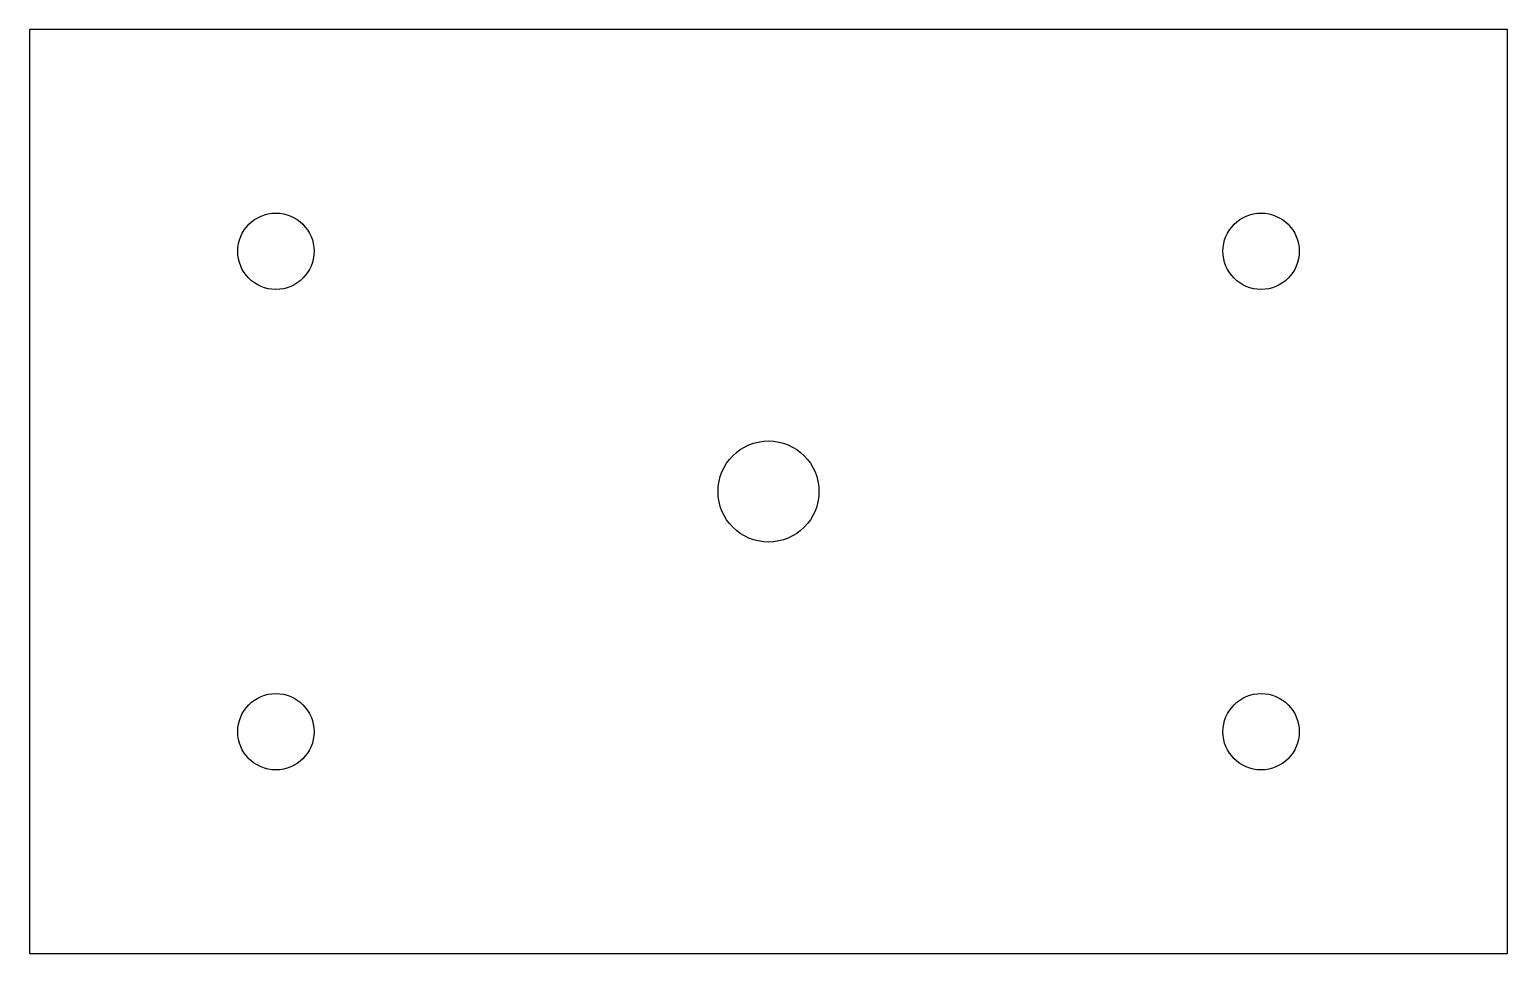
# Model space of a CAD drawing. Header units: millimetres. Extents: x 0 to 120, y 0 to 75.
import ezdxf

# ---------------------------------------------------------------- set-up
doc = ezdxf.new("R2010")
doc.units = ezdxf.units.MM

msp = doc.modelspace()

# ---------------------------------------------------------------- linework, layer by layer
at = {"layer": 'CNC_BORES'}
for centre, radius in [((20, 57), 3.1), ((100, 57), 3.1), ((60, 37.5), 4.1), ((20, 18), 3.1), ((100, 18), 3.1)]:
    msp.add_circle(centre, radius, dxfattribs=at)
at = {"layer": 'CNC_PROFILE'}
for p, q in [((120, 75), (0, 75)), ((0, 75), (0, 0)), ((120, 0), (120, 75)), ((0, 0), (120, 0))]:
    msp.add_line(p, q, dxfattribs=at)

doc.saveas('drawing.dxf')
